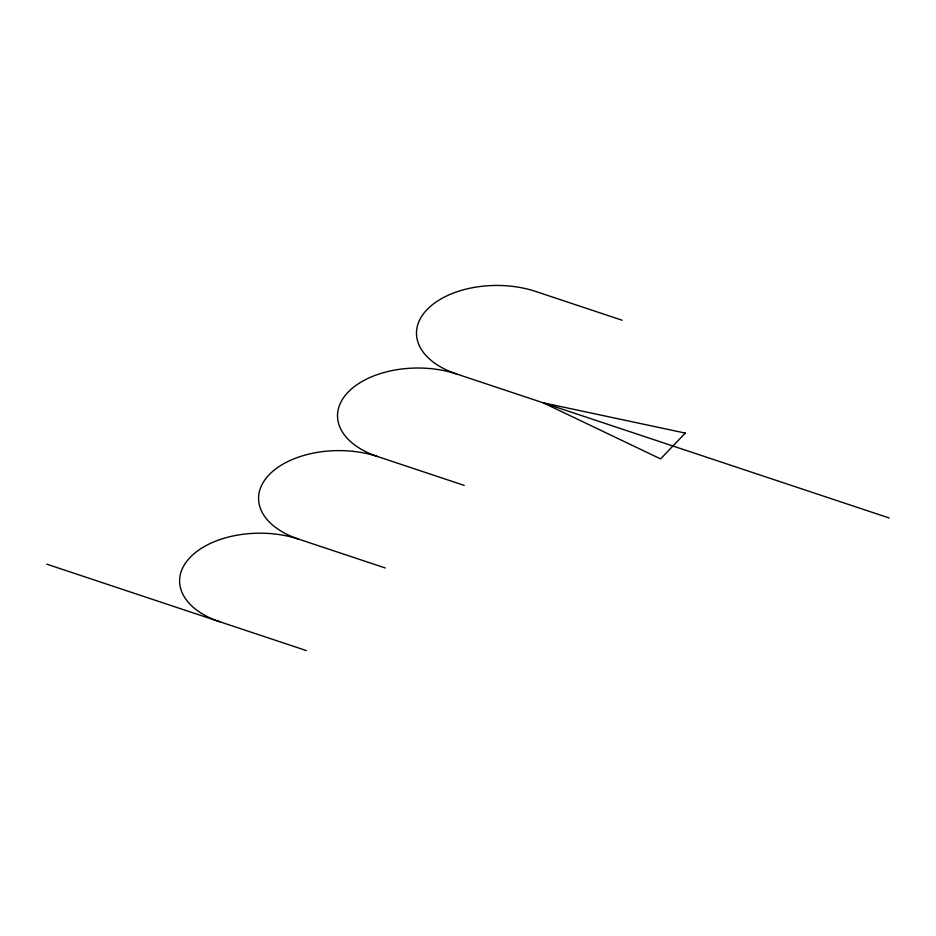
<?xml version="1.0" encoding="UTF-8"?>
<svg xmlns="http://www.w3.org/2000/svg" width="936" height="936" viewBox="0 0 936 936"><rect width="100%" height="100%" fill="white"/><g stroke="black" fill="none" stroke-linecap="round" stroke-linejoin="round"><path stroke-width="1.4" d="M622.136 320.229L535.638 291.435A79.677 47.28 -0.5 0 0 426.956 309.687A79.677 47.28 -0.5 0 0 456.674 374.014L889.2 517.994M385.269 567.976L298.771 539.183A79.677 47.28 -0.5 0 1 269.041 474.856A79.677 47.28 -0.5 0 1 377.723 456.592L464.221 485.398M46.8 564.174L306.318 650.567M219.808 621.761A79.677 47.28 -0.5 0 1 190.078 557.435A79.677 47.28 -0.5 0 1 298.771 539.183M377.723 456.592A79.677 47.28 -0.5 0 1 347.993 392.266A79.677 47.28 -0.5 0 1 456.674 374.014M685.281 433.099L660.605 458.909L543.184 402.808L685.281 433.099"/></g></svg>
